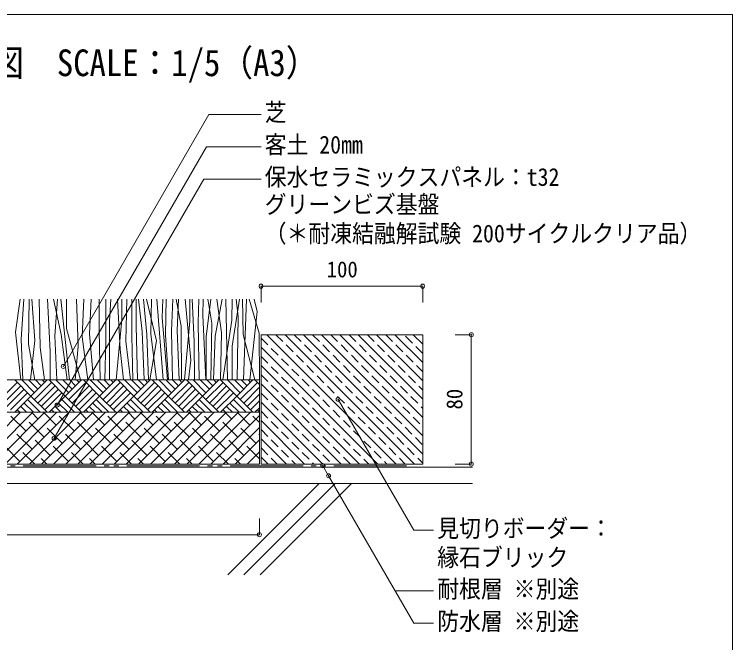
# Model space of a CAD drawing. Units: millimetres, scale not verified. Extents: x -1025 to 21313, y -14570 to 806.
# Drawn here: x 570.3 to 1014.4, y 309.5 to 698 of the extents above; entities that cross this region are included whole.
import ezdxf
from ezdxf.enums import TextEntityAlignment as Align

# ---------------------------------------------------------------- set-up
doc = ezdxf.new("R2010")
doc.units = ezdxf.units.MM
doc.header["$LTSCALE"] = 5
doc.header["$PDMODE"] = 32
doc.header["$PDSIZE"] = 2.5
for name, pattern in [('DASHED', [7.5, 6, -1.5]), ('DASHED1', [1.8, 1.2, -0.6]), ('DOUBLE_CHAIN2', [12.8, 9, -1, 0.6, -0.6, 0.6, -1])]:
    doc.linetypes.add(name, pattern=pattern)
for name, color, linetype, lineweight in [('1-0', 9, 'Continuous', 18), ('1-C_DIM', 4, 'Continuous', 18), ('1-D_TXT', 7, 'Continuous', 9), ('F-0', 7, 'Continuous', 18)]:
    doc.layers.add(name, color=color, linetype=linetype, lineweight=lineweight)
doc.styles.add('ＭＳ ゴシック', font='')
doc.styles.get('ＭＳ ゴシック').set_extended_font_data('MS Gothic')

msp = doc.modelspace()

# ---------------------------------------------------------------- linework, layer by layer
at = {"layer": '1-0', "color": 3, "lineweight": 9}
for p, q in [((570.993, 501.56), (573.952, 521.898)), ((574.442, 497.237), (576.114, 521.898)), ((579.004, 493.978), (579.531, 521.898)), ((582.953, 496.309), (581.004, 521.898)), ((586.173, 492.023), (585.683, 521.898)), ((592.432, 489.454), (590.69, 521.898)), ((599.141, 500.101), (594.518, 521.898)), ((595.297, 499.192), (596.881, 521.898)), ((604.413, 471.898), (598.991, 521.898)), ((602.466, 503.754), (602.466, 521.898)), ((609.788, 492.809), (608.776, 521.898)), ((612.242, 498.54), (613.215, 521.898)), ((616.789, 500.393), (617.876, 521.898)), ((622.67, 502.451), (622.67, 521.898)), ((626.852, 496.309), (626.852, 521.898)), ((629.187, 508.316), (629.921, 521.898)), ((635.705, 490.72), (634.146, 521.898)), ((636.769, 509.289), (636.769, 521.898)), ((639.249, 495.872), (639.747, 521.898)), ((642.874, 499.192), (642.874, 521.898)), ((645.542, 505.41), (645.668, 521.898)), ((649.391, 501.799), (647.054, 521.898)), ((652.202, 500.019), (650.16, 521.898)), ((658.227, 496.055), (652.008, 521.898)), ((654.605, 500.496), (655.07, 521.898)), ((662.369, 471.898), (658.48, 521.898)), ((661.715, 510.325), (662.128, 521.898)), ((663.729, 499.844), (664.162, 521.898)), ((667.423, 502.08), (668.249, 521.898)), ((673.448, 505.093), (670.261, 521.898)), ((670.898, 502.451), (671.871, 521.898)), ((679.473, 484.163), (675.836, 521.898)), ((678.719, 508.316), (678.719, 521.898)), ((681.376, 495.738), (680.329, 521.898)), ((683.933, 507.013), (684.325, 521.898)), ((686.925, 512.069), (687.064, 521.898)), ((688.828, 498.592), (691.688, 521.898)), ((692.405, 507.013), (689.982, 521.898)), ((694.536, 498.909), (698.728, 521.898)), ((698.271, 501.147), (695.457, 521.898)), ((702.164, 471.898), (700.974, 521.898)), ((704.684, 508.898), (705.055, 521.898)), ((705.001, 492.884), (709.486, 521.898)), ((708.699, 510.923), (707.531, 521.898)), ((711.819, 500.019), (711.398, 521.898)), ((711.985, 471.898), (713.884, 521.898)), ((720.43, 514.182), (718.501, 521.898)), ((688.679, 471.898), (686.925, 512.069)), ((708.069, 471.898), (708.699, 510.923)), ((715.876, 471.898), (720.43, 514.182)), ((629.187, 471.898), (629.187, 508.316)), ((633.331, 471.898), (636.769, 509.289)), ((664.878, 471.898), (661.715, 510.325)), ((675.58, 471.898), (678.719, 508.316)), ((684.595, 471.898), (683.933, 507.013)), ((691.767, 471.898), (692.405, 507.013)), ((699.242, 471.898), (704.684, 508.898)), ((611.211, 471.898), (602.466, 503.754)), ((623.269, 471.898), (622.67, 502.451)), ((646.329, 471.898), (645.542, 505.41)), ((668.049, 471.898), (667.423, 502.08)), ((672.12, 471.898), (670.898, 502.451)), ((673.605, 471.898), (673.448, 505.093)), ((574.256, 471.898), (570.993, 501.56)), ((596.628, 471.898), (595.297, 499.192)), ((602.981, 471.898), (599.141, 500.101)), ((615.643, 471.898), (612.242, 498.54)), ((619.122, 471.953), (616.789, 500.393)), ((643.467, 471.898), (642.874, 499.192)), ((650.587, 471.898), (649.391, 501.799)), ((653.295, 471.898), (652.202, 500.019)), ((658.18, 471.898), (654.605, 500.496)), ((665.552, 471.898), (663.729, 499.844)), ((688.988, 471.898), (688.828, 498.592)), ((693.443, 471.898), (694.536, 498.909)), ((697.662, 471.898), (698.271, 501.147)), ((718.928, 471.898), (711.819, 500.019)), ((574.442, 497.237), (575.62, 471.898)), ((582.914, 471.819), (579.004, 493.978)), ((580.181, 471.953), (582.953, 496.309)), ((626.146, 471.898), (626.852, 496.309)), ((642.166, 471.953), (639.249, 495.872)), ((653.991, 471.898), (658.227, 496.055)), ((681.69, 471.898), (681.376, 495.738)), ((588.856, 471.898), (586.173, 492.023)), ((592.432, 471.898), (592.432, 489.454)), ((607.939, 471.898), (609.788, 492.809)), ((637.856, 471.898), (635.705, 490.72)), ((705.001, 471.898), (705.001, 492.884)), ((677.921, 471.898), (679.473, 484.163))]:
    msp.add_line(p, q, dxfattribs=at)
at = {"layer": '1-0', "color": 7}
for p, q in [((722.809, 499.898), (818.17, 499.898)), ((822.809, 499.898), (722.809, 499.898)), ((722.809, 499.898), (722.809, 419.898)), ((726.347, 499.898), (806.347, 419.898)), ((737.661, 499.898), (817.661, 419.898)), ((748.974, 499.898), (822.809, 426.064)), ((760.288, 499.898), (822.809, 437.378)), ((771.602, 499.898), (822.809, 448.691)), ((782.916, 499.898), (822.809, 460.005)), ((794.229, 499.898), (822.809, 471.319)), ((822.809, 482.632), (805.543, 499.898)), ((822.809, 493.946), (816.857, 499.898)), ((822.809, 419.898), (822.809, 499.898)), ((722.809, 492.123), (795.033, 419.898)), ((722.809, 480.809), (783.72, 419.898)), ((721.809, 471.898), (106.547, 471.898)), ((721.844, 471.898), (721.844, 419.898)), ((722.809, 469.495), (772.406, 419.898)), ((761.092, 419.898), (722.809, 458.182)), ((722.809, 446.868), (749.778, 419.898)), ((722.809, 435.554), (738.465, 419.898)), ((722.809, 424.24), (727.151, 419.898)), ((106.547, 417.898), (853.52, 417.898)), ((722.809, 419.898), (822.809, 419.898)), ((106.547, 407.898), (853.52, 407.898)), ((758.677, 407.898), (702.186, 351.407)), ((768.677, 407.898), (712.186, 351.407)), ((778.677, 407.898), (722.186, 351.407))]:
    msp.add_line(p, q, dxfattribs=at)
at = {"layer": '1-0', "color": 7, "linetype": 'DASHED1'}
for p, q in [((722.809, 497.78), (800.69, 419.898)), ((732.004, 499.898), (812.004, 419.898)), ((743.318, 499.898), (822.809, 420.407)), ((754.631, 499.898), (822.809, 431.721)), ((765.945, 499.898), (822.809, 443.034)), ((777.259, 499.898), (822.809, 454.348)), ((788.572, 499.898), (822.809, 465.662)), ((799.886, 499.898), (822.809, 476.975)), ((822.809, 488.289), (811.2, 499.898)), ((722.809, 486.466), (789.376, 419.898)), ((722.809, 475.152), (778.063, 419.898)), ((722.809, 463.838), (766.749, 419.898)), ((722.809, 452.525), (755.435, 419.898)), ((722.809, 441.211), (744.122, 419.898)), ((722.809, 429.897), (732.808, 419.898))]:
    msp.add_line(p, q, dxfattribs=at)
at = {"layer": '1-0', "color": 7, "linetype": 'DASHED'}
msp.add_line((812.809, 499.603), (812.514, 499.898), dxfattribs=at)
at = {"layer": '1-0'}
for p, q in [((580.565, 461.898), (570.565, 471.898)), ((574.808, 471.898), (582.687, 464.019)), ((579.051, 471.898), (584.808, 466.141)), ((590.565, 471.898), (580.565, 461.898)), ((583.293, 471.898), (586.929, 468.262)), ((587.536, 471.898), (589.051, 470.383)), ((601.779, 461.898), (591.779, 471.898)), ((596.021, 471.898), (603.9, 464.019)), ((600.264, 471.898), (606.021, 466.141)), ((611.779, 471.898), (601.779, 461.898)), ((604.507, 471.898), (608.143, 468.262)), ((608.749, 471.898), (610.264, 470.383)), ((622.992, 461.898), (612.992, 471.898)), ((617.234, 471.898), (625.113, 464.019)), ((621.477, 471.898), (627.234, 466.141)), ((632.992, 471.898), (622.992, 461.898)), ((625.72, 471.898), (629.356, 468.262)), ((629.962, 471.898), (631.477, 470.383)), ((644.205, 461.898), (634.205, 471.898)), ((638.448, 471.898), (646.326, 464.019)), ((642.69, 471.898), (648.448, 466.141)), ((654.205, 471.898), (644.205, 461.898)), ((646.933, 471.898), (650.569, 468.262)), ((651.176, 471.898), (652.69, 470.383)), ((665.418, 461.898), (655.418, 471.898)), ((659.661, 471.898), (667.54, 464.019)), ((663.904, 471.898), (669.661, 466.141)), ((675.418, 471.898), (665.418, 461.898)), ((668.146, 471.898), (671.782, 468.262)), ((672.389, 471.898), (673.904, 470.383)), ((686.631, 461.898), (676.631, 471.898)), ((680.874, 471.898), (688.753, 464.019)), ((685.117, 471.898), (690.874, 466.141)), ((696.631, 471.898), (686.631, 461.898)), ((689.359, 471.898), (692.995, 468.262)), ((693.602, 471.898), (695.117, 470.383)), ((707.845, 461.898), (697.845, 471.898)), ((702.087, 471.898), (709.966, 464.019)), ((706.33, 471.898), (712.087, 466.141)), ((717.845, 471.898), (707.845, 461.898)), ((710.573, 471.898), (714.209, 468.262)), ((714.815, 471.898), (716.33, 470.383)), ((721.844, 469.112), (719.058, 471.898)), ((572.08, 470.383), (561.474, 459.777)), ((574.201, 468.262), (563.595, 457.655)), ((593.293, 470.383), (582.687, 459.777)), ((595.415, 468.262), (584.808, 457.655)), ((614.507, 470.383), (603.9, 459.777)), ((616.628, 468.262), (606.021, 457.655)), ((635.72, 470.383), (625.113, 459.777)), ((637.841, 468.262), (627.234, 457.655)), ((656.933, 470.383), (646.326, 459.777)), ((659.054, 468.262), (648.448, 457.655)), ((678.146, 470.383), (667.54, 459.777)), ((680.267, 468.262), (669.661, 457.655)), ((699.359, 470.383), (688.753, 459.777)), ((701.481, 468.262), (690.874, 457.655)), ((720.573, 470.383), (709.966, 459.777)), ((721.844, 467.412), (712.087, 457.655)), ((576.323, 466.141), (565.716, 455.534)), ((578.444, 464.019), (567.837, 453.413)), ((597.536, 466.141), (586.929, 455.534)), ((599.657, 464.019), (589.051, 453.413)), ((618.749, 466.141), (608.143, 455.534)), ((620.871, 464.019), (610.264, 453.413)), ((639.962, 466.141), (629.356, 455.534)), ((642.084, 464.019), (631.477, 453.413)), ((661.176, 466.141), (650.569, 455.534)), ((663.297, 464.019), (652.69, 453.413)), ((682.389, 466.141), (671.782, 455.534)), ((684.51, 464.019), (673.904, 453.413)), ((703.602, 466.141), (692.995, 455.534)), ((705.723, 464.019), (695.117, 453.413)), ((721.844, 463.17), (714.209, 455.534)), ((580.565, 461.898), (570.565, 451.898)), ((576.323, 457.655), (582.08, 451.898)), ((578.444, 459.777), (586.323, 451.898)), ((590.565, 451.898), (580.565, 461.898)), ((601.779, 461.898), (591.779, 451.898)), ((597.536, 457.655), (603.293, 451.898)), ((599.657, 459.777), (607.536, 451.898)), ((611.779, 451.898), (601.779, 461.898)), ((622.992, 461.898), (612.992, 451.898)), ((618.749, 457.655), (624.507, 451.898)), ((620.871, 459.777), (628.749, 451.898)), ((632.992, 451.898), (622.992, 461.898)), ((644.205, 461.898), (634.205, 451.898)), ((639.962, 457.655), (645.72, 451.898)), ((642.084, 459.777), (649.962, 451.898)), ((654.205, 451.898), (644.205, 461.898)), ((665.418, 461.898), (655.418, 451.898)), ((661.176, 457.655), (666.933, 451.898)), ((663.297, 459.777), (671.176, 451.898)), ((675.418, 451.898), (665.418, 461.898)), ((686.631, 461.898), (676.631, 451.898)), ((682.389, 457.655), (688.146, 451.898)), ((684.51, 459.777), (692.389, 451.898)), ((696.631, 451.898), (686.631, 461.898)), ((707.845, 461.898), (697.845, 451.898)), ((703.602, 457.655), (709.359, 451.898)), ((705.723, 459.777), (713.602, 451.898)), ((717.845, 451.898), (707.845, 461.898)), ((721.844, 458.927), (716.33, 453.413)), ((572.08, 453.413), (573.595, 451.898)), ((574.201, 455.534), (577.837, 451.898)), ((593.293, 453.413), (594.808, 451.898)), ((595.415, 455.534), (599.051, 451.898)), ((614.507, 453.413), (616.021, 451.898)), ((616.628, 455.534), (620.264, 451.898)), ((635.72, 453.413), (637.234, 451.898)), ((637.841, 455.534), (641.477, 451.898)), ((656.933, 453.413), (658.448, 451.898)), ((659.054, 455.534), (662.69, 451.898)), ((678.146, 453.413), (679.661, 451.898)), ((680.267, 455.534), (683.904, 451.898)), ((699.359, 453.413), (700.874, 451.898)), ((701.481, 455.534), (705.117, 451.898)), ((721.844, 454.684), (719.058, 451.898)), ((720.573, 453.413), (721.844, 452.141))]:
    msp.add_line(p, q, dxfattribs=at)
at = {"layer": '1-0', "color": 2}
for p, q in [((106.547, 451.898), (721.844, 451.898)), ((106.547, 419.863), (721.844, 419.863))]:
    msp.add_line(p, q, dxfattribs=at)
at = {"layer": '1-0', "color": 3}
for p, q in [((542.18, 419.898), (574.18, 451.898)), ((549.664, 419.898), (581.664, 451.898)), ((557.147, 419.898), (589.147, 451.898)), ((564.631, 419.898), (596.631, 451.898)), ((577.487, 440.239), (568.133, 449.593)), ((572.115, 419.898), (604.114, 451.898)), ((579.598, 419.898), (611.598, 451.898)), ((584.971, 447.722), (580.795, 451.898)), ((587.082, 419.898), (619.081, 451.898)), ((596.196, 443.98), (588.278, 451.898)), ((594.565, 419.898), (626.565, 451.898)), ((607.422, 440.239), (598.067, 449.593)), ((602.049, 419.898), (634.048, 451.898)), ((609.532, 419.898), (641.532, 451.898)), ((614.905, 447.722), (610.729, 451.898)), ((617.016, 419.898), (649.015, 451.898)), ((626.131, 443.98), (618.213, 451.898)), ((624.499, 419.898), (656.499, 451.898)), ((637.356, 440.239), (628.001, 449.593)), ((631.983, 419.898), (663.982, 451.898)), ((639.466, 419.898), (671.466, 451.898)), ((644.839, 447.722), (640.663, 451.898)), ((646.95, 419.898), (678.95, 451.898)), ((656.065, 443.98), (648.147, 451.898)), ((654.433, 419.898), (686.433, 451.898)), ((667.29, 440.239), (657.936, 449.593)), ((661.917, 419.898), (693.917, 451.898)), ((669.401, 419.898), (701.4, 451.898)), ((674.774, 447.722), (670.597, 451.898)), ((676.884, 419.898), (708.884, 451.898)), ((685.999, 443.98), (678.081, 451.898)), ((684.368, 419.898), (716.367, 451.898)), ((697.224, 440.239), (687.87, 449.593)), ((691.851, 419.898), (721.844, 449.891)), ((704.708, 447.722), (700.531, 451.898)), ((715.933, 443.98), (708.015, 451.898)), ((721.844, 445.552), (717.804, 449.593)), ((721.844, 419.898), (721.844, 451.898)), ((588.713, 436.497), (579.358, 445.851)), ((618.647, 436.497), (609.293, 445.851)), ((648.581, 436.497), (639.227, 445.851)), ((678.515, 436.497), (669.161, 445.851)), ((708.449, 436.497), (699.095, 445.851)), ((599.938, 432.755), (590.584, 442.109)), ((629.872, 432.755), (620.518, 442.109)), ((659.806, 432.755), (650.452, 442.109)), ((689.741, 432.755), (680.386, 442.109)), ((699.335, 419.898), (721.844, 442.408)), ((719.675, 432.755), (710.32, 442.109)), ((581.229, 429.013), (571.875, 438.368)), ((611.163, 429.013), (601.809, 438.368)), ((641.098, 429.013), (631.743, 438.368)), ((671.032, 429.013), (661.677, 438.368)), ((700.966, 429.013), (691.611, 438.368)), ((721.844, 438.069), (721.546, 438.368)), ((573.746, 421.53), (564.391, 430.884)), ((592.455, 425.271), (583.1, 434.626)), ((603.68, 421.53), (594.325, 430.884)), ((622.389, 425.271), (613.034, 434.626)), ((633.614, 421.53), (624.26, 430.884)), ((652.323, 425.271), (642.968, 434.626)), ((663.548, 421.53), (654.194, 430.884)), ((682.257, 425.271), (672.903, 434.626)), ((693.482, 421.53), (684.128, 430.884)), ((712.191, 425.271), (702.837, 434.626)), ((706.818, 419.898), (721.844, 434.924)), ((721.844, 423.102), (714.062, 430.884)), ((582.86, 419.898), (575.617, 427.142)), ((612.795, 419.898), (605.551, 427.142)), ((642.729, 419.898), (635.485, 427.142)), ((672.663, 419.898), (665.419, 427.142)), ((702.597, 419.898), (695.353, 427.142)), ((714.302, 419.898), (721.844, 427.441)), ((590.344, 419.898), (586.842, 423.401)), ((620.278, 419.898), (616.776, 423.401)), ((650.212, 419.898), (646.71, 423.401)), ((680.146, 419.898), (676.644, 423.401)), ((710.081, 419.898), (706.579, 423.401))]:
    msp.add_line(p, q, dxfattribs=at)
at = {"layer": '1-0', "color": 7, "linetype": 'DOUBLE_CHAIN2'}
msp.add_line((812.809, 418.898), (106.547, 418.898), dxfattribs=at)
at = {"layer": '1-0', "color": 3, "lineweight": 9}
msp.add_lwpolyline([(721.809, 471.898), (721.649, 500.812), (715.464, 521.898)], dxfattribs=at)
at = {"layer": '1-C_DIM'}
for p, q in [((822.809, 529.898), (722.809, 529.898)), ((722.809, 529.898), (722.809, 519.898)), ((822.809, 529.898), (822.809, 519.898)), ((852.809, 499.898), (842.809, 499.898)), ((852.809, 419.898), (852.809, 499.898)), ((852.809, 419.898), (842.809, 419.898)), ((721.844, 386.204), (721.844, 376.204)), ((721.844, 376.204), (221.844, 376.204))]:
    msp.add_line(p, q, dxfattribs=at)
for p in [(722.809, 529.898), (822.809, 529.898), (852.809, 499.898), (852.809, 419.898), (721.844, 376.204)]:
    msp.add_point(p, dxfattribs=at)
at = {"layer": '1-D_TXT', "color": 4}
for p, q in [((600.572, 480.293), (690.556, 636.15)), ((690.556, 636.15), (722.809, 636.15)), ((596.759, 456.367), (689.009, 616.15)), ((699.009, 616.15), (689.009, 616.15)), ((722.809, 616.15), (699.009, 616.15)), ((594.9, 435.826), (687.462, 596.15)), ((687.462, 596.15), (722.809, 596.15)), ((770.49, 459.898), (817.246, 378.914)), ((760.944, 418.898), (764.554, 412.645)), ((764.554, 412.645), (817.233, 321.402)), ((829.486, 378.914), (817.246, 378.914)), ((805.686, 341.402), (829.486, 341.402)), ((817.233, 321.402), (829.486, 321.402))]:
    msp.add_line(p, q, dxfattribs=at)
at = {"layer": '1-D_TXT'}
for p in [(600.558, 480.301), (596.744, 456.375), (770.49, 459.898), (594.885, 435.835), (760.944, 418.898), (764.554, 412.645)]:
    msp.add_point(p, dxfattribs=at)
at = {"layer": 'F-0'}
msp.add_line((9.44, 698.009), (1014.44, 698.009), dxfattribs=at)
msp.add_lwpolyline([(1014.44, 698.009), (1014.44, 39.259), (1014.44, -619.491)], dxfattribs=at)

# ---------------------------------------------------------------- texts
at = {"layer": '1-C_DIM', "color": 7, "style": 'ＭＳ ゴシック', "width": 0.95}
msp.add_text('100', height=9.897, dxfattribs=at).set_placement((763.434, 532.398), align=Align.BOTTOM_LEFT)
msp.add_text('80', height=9.897, rotation=90, dxfattribs=at).set_placement((850.309, 453.648), align=Align.BOTTOM_LEFT)
at = {"layer": '1-D_TXT', "style": 'ＭＳ ゴシック', "width": 0.9}
for s, height, p in [('灌水型屋上緑化システム：グリーンビズＲ\u3000芝仕様\u3000断面図\u3000SCALE：1/5（A3）', 16.5, (29.427, 654.85)), ('芝', 11, (725.087, 628.65)), ('客土 20mm', 11, (725.087, 608.65)), ('保水セラミックスパネル：t32', 11, (725.087, 588.65)), ('グリーンビズ基盤', 11, (725.087, 571.722)), ('（＊耐凍結融解試験 200サイクルクリア品）', 11, (725.087, 553.722)), ('見切りボーダー：', 11, (831.764, 371.414)), ('縁石ブリック', 11, (831.764, 353.414)), ('耐根層 ※別途', 11, (831.764, 333.902)), ('防水層 ※別途', 11, (831.764, 313.902))]:
    msp.add_text(s, height=height, dxfattribs=at).set_placement(p, align=Align.BOTTOM_LEFT)

doc.saveas('drawing.dxf')
